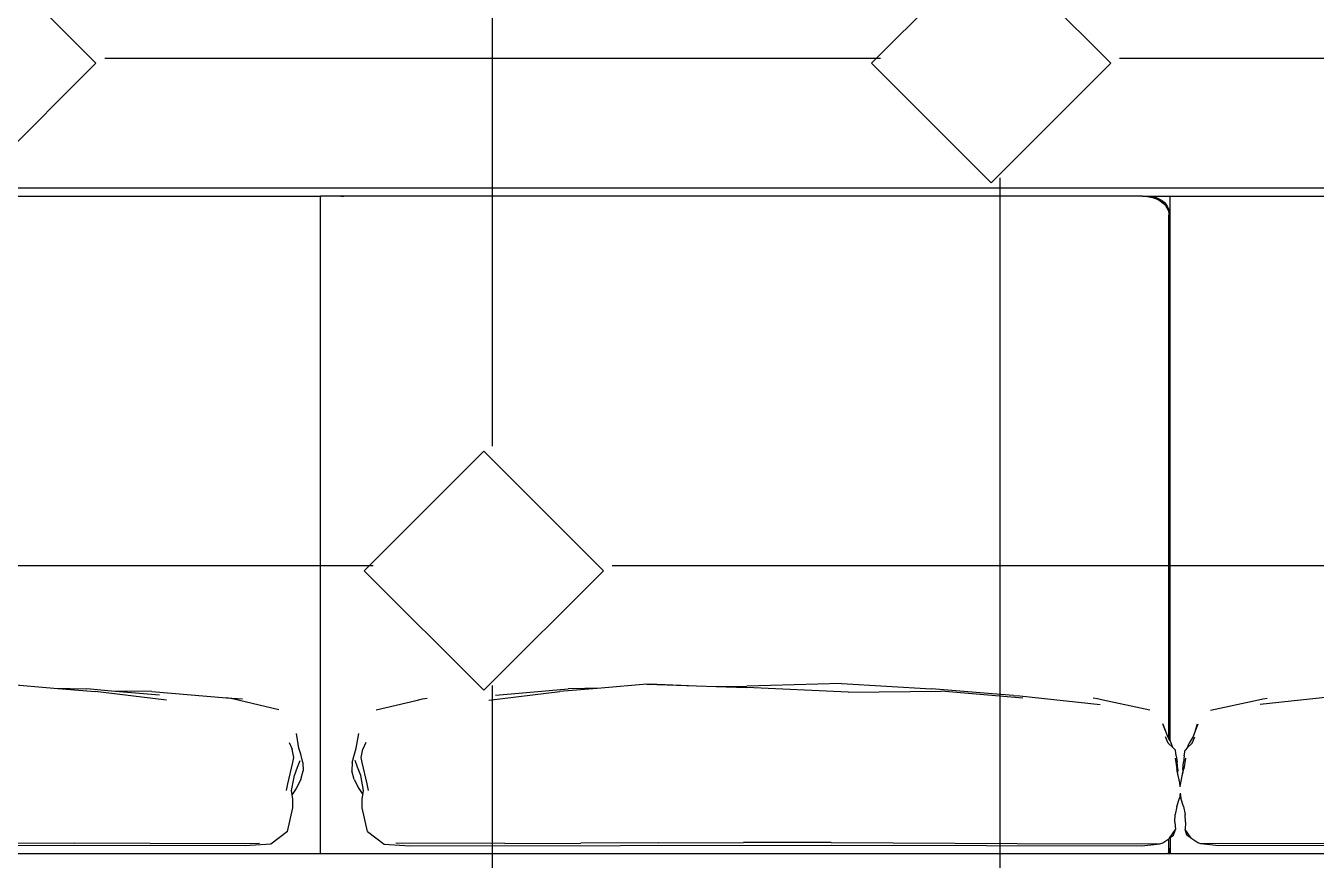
# Model space of a CAD drawing. Header units: millimetres. Extents: x -4865574 to 353735, y -2734656 to 279194.
# Drawn here: x -4826154 to -4824604, y -2672839 to -2671837 of the extents above; entities that cross this region are included whole.
import ezdxf

# ---------------------------------------------------------------- set-up
doc = ezdxf.new("R2010")
doc.units = ezdxf.units.MM
doc.layers.add('+AT9-Hardscape', color=1, linetype='Continuous')
doc.layers.add('+AT9-Hatch', color=8, linetype='Continuous')

# ---------------------------------------------------------------- blocks, each defined once
blk = doc.blocks.new('LOUNGE3')
at = {"layer": '+AT9-Hardscape'}
for p, q in [((-3118.5, 1100), (-4139.1, 1100)), ((-4138.6, 1090.5), (-3146.2, 1090.5)), ((-3118, 1090.5), (-3146.2, 1090.5)), ((-3146.2, 300.1), (-3146.2, 1090.5)), ((-3121.6, 1090.3), (-3118, 1090.5)), ((-3118.5, 1100), (-3121.4, 1099.9)), ((-2153.4, 1100), (-3118.5, 1100)), ((-2158.9, 1090.5), (-3118, 1090.5)), ((-2158.9, 1090.5), (-2154.7, 1090.3)), ((-2158.9, 1090.5), (-2153.8, 1090.5)), ((-2154.7, 1090.3), (-2150.6, 1089.7)), ((-2153.8, 1090.5), (-2150.3, 1090.3)), ((-2153.8, 1090.5), (-2125.6, 1090.5)), ((-2150.4, 1099.9), (-2153.4, 1100)), ((-1132.8, 1100), (-2153.4, 1100)), ((-2150.6, 1089.7), (-2146.6, 1088.7)), ((-2150.3, 1090.3), (-2146.8, 1089.8)), ((-2146.8, 1089.8), (-2143.5, 1089)), ((-2146.6, 1088.7), (-2142.9, 1087.4)), ((-2143.5, 1089), (-2140.3, 1087.8)), ((-2142.9, 1087.4), (-2139.4, 1085.8)), ((-2140.3, 1087.8), (-2137.4, 1086.4)), ((-2139.4, 1085.8), (-2136.2, 1083.8)), ((-2137.4, 1086.4), (-2134.8, 1084.7)), ((-2125.6, 1090.5), (-1138.3, 1090.5)), ((-2125.6, 435.8), (-2125.6, 1090.5)), ((-2136.2, 1083.8), (-2135.8, 1083.5)), ((-2135.8, 1083.5), (-2133.5, 1081.6)), ((-2134.8, 1084.7), (-2132.4, 1082.7)), ((-2133.5, 1081.6), (-2131.1, 1079.1)), ((-2132.4, 1082.7), (-2130.5, 1080.6)), ((-2131.1, 1079.1), (-2129.3, 1076.4)), ((-2130.5, 1080.6), (-2128.9, 1078.2)), ((-2129.3, 1076.4), (-2127.9, 1073.5)), ((-2128.9, 1078.2), (-2127.8, 1075.8)), ((-2127.9, 1073.5), (-2127.1, 1070.6)), ((-2127.8, 1075.8), (-2127.1, 1073.3)), ((-2127.1, 1073.3), (-2126.9, 1070.7)), ((-2127.1, 1070.6), (-2126.9, 1067.6)), ((-2126.9, 1070.7), (-2126.9, 1067.6)), ((-2126.9, 438), (-2126.9, 1067.6)), ((-3521.3, 504), (-3466.4, 499.3)), ((-3466.4, 499.3), (-3426.9, 498.3)), ((-3466.4, 499.3), (-3416.8, 495.1)), ((-3397.2, 495.8), (-3426.9, 498.3)), ((-2907.9, 493.3), (-2848.6, 498.3)), ((-2809.1, 499.3), (-2858.7, 495.1)), ((-2809.1, 499.3), (-2848.6, 498.3)), ((-2754.2, 504), (-2809.1, 499.3)), ((-2754.2, 504), (-2750.9, 504.3)), ((-2754.2, 504), (-2694.7, 502.1)), ((-2750.9, 504.3), (-2694.7, 502.1)), ((-2694.7, 502.1), (-2671, 501.4)), ((-2671, 501.4), (-2634.1, 501.6)), ((-2671, 501.4), (-2634.4, 500.2)), ((-2512.4, 494.6), (-2634.4, 500.2)), ((-2520.3, 504.9), (-2634.1, 501.6)), ((-2520.3, 504.9), (-2412.1, 498.4)), ((-2348.9, 493.3), (-2412.1, 498.4)), ((-3331.4, 484.9), (-3416.8, 495.1)), ((-3348.9, 495.3), (-3397.2, 495.8)), ((-3339.6, 491), (-3397.2, 495.8)), ((-3348.9, 495.3), (-3259, 487.5)), ((-3259, 487.5), (-3240, 486.6)), ((-3252, 486.4), (-3259, 487.5)), ((-3196.1, 473.3), (-3252, 486.4)), ((-3079.4, 473.3), (-3031.2, 484.6)), ((-3031.2, 484.6), (-3023.5, 486.4)), ((-3023.5, 486.4), (-3018, 487.3)), ((-2944.1, 484.9), (-2858.7, 495.1)), ((-2935.9, 491), (-2907.9, 493.3)), ((-2512.4, 494.6), (-2400.7, 495.8)), ((-2302.4, 487.4), (-2400.7, 495.8)), ((-2313.8, 490.4), (-2348.9, 493.3)), ((-2313.8, 490.4), (-2306, 489.9)), ((-2306, 489.9), (-2209.4, 479.5)), ((-2212.6, 486.4), (-2218.1, 487.2)), ((-2207.9, 485.4), (-2212.6, 486.4)), ((-2149.8, 473), (-2207.9, 485.4)), ((-2076.9, 473), (-2022.9, 484.5)), ((-2022.9, 484.5), (-2014.1, 486.4)), ((-1920.6, 489.9), (-2017.3, 479.5)), ((-2014.1, 486.4), (-2009, 487.1)), ((-2134.3, 456.2), (-2131.5, 448.7)), ((-2131.5, 448.7), (-2134.1, 456.6)), ((-2095.1, 448.7), (-2092.6, 456.6)), ((-2092.3, 456.2), (-2095.1, 448.7)), ((-3183.7, 434.1), (-3180.2, 426.2)), ((-3172.3, 427.4), (-3175.2, 444.9)), ((-3103.2, 427.4), (-3100.3, 444.9)), ((-3091.8, 434.1), (-3095.3, 426.2)), ((-2131.5, 448.7), (-2128.6, 441.1)), ((-2127.7, 433.2), (-2130.9, 441)), ((-2128.6, 441.1), (-2126.9, 438)), ((-2126.9, 438), (-2125.6, 435.8)), ((-2125.6, 435.8), (-2124.2, 433.3)), ((-2098, 441.1), (-2102.5, 433.3)), ((-2099, 433.2), (-2095.8, 441)), ((-2095.1, 448.7), (-2098, 441.1)), ((-3178.3, 416), (-3180.2, 426.2)), ((-3170, 420.1), (-3172.3, 427.4)), ((-3167.5, 410), (-3170, 420.1)), ((-3108, 410), (-3105.5, 420.1)), ((-3105.5, 420.1), (-3103.2, 427.4)), ((-3097.2, 416), (-3095.3, 426.2)), ((-2127.7, 433.2), (-2122.1, 427.9)), ((-2122.1, 427.9), (-2124.2, 433.3)), ((-2122.1, 427.9), (-2119.1, 425)), ((-2118.2, 417.8), (-2119.1, 425)), ((-2108.5, 417.8), (-2107.6, 425)), ((-2104.6, 427.9), (-2107.6, 425)), ((-2104.6, 427.9), (-2102.5, 433.3)), ((-2099, 433.2), (-2104.6, 427.9)), ((-3185.5, 384.5), (-3179.3, 410)), ((-3179.3, 410), (-3178.3, 416)), ((-3177.6, 394.4), (-3173.7, 404.4)), ((-3173.7, 404.4), (-3170.8, 412.4)), ((-3167.5, 410), (-3167, 399.8)), ((-3108, 410), (-3108.5, 399.8)), ((-3101.8, 404.4), (-3104.7, 412.4)), ((-3097.9, 394.4), (-3101.8, 404.4)), ((-3096.2, 410), (-3097.2, 416)), ((-3090, 384.5), (-3096.2, 410)), ((-2119.5, 415.3), (-2117.4, 402.5)), ((-2118.2, 417.8), (-2117.1, 410.2)), ((-2116.4, 401.6), (-2117.1, 410.2)), ((-2110.3, 401.6), (-2109.6, 410.2)), ((-2108.5, 417.8), (-2109.6, 410.2)), ((-2107.2, 415.3), (-2109.2, 402.5)), ((-3181.1, 376.3), (-3177.6, 394.4)), ((-3169.7, 389.4), (-3175.5, 378.9)), ((-3169.7, 389.4), (-3167, 399.8)), ((-3105.8, 389.4), (-3108.5, 399.8)), ((-3105.8, 389.4), (-3100, 378.9)), ((-3094.4, 376.3), (-3097.9, 394.4)), ((-2116.5, 398.1), (-2117.4, 402.5)), ((-2117.2, 400.9), (-2117.4, 402.5)), ((-2115.7, 393.6), (-2117.2, 400.9)), ((-2116.4, 401.6), (-2116.5, 398.1)), ((-2113.9, 385.7), (-2116.5, 398.1)), ((-2112.8, 385.7), (-2110.1, 398.1)), ((-2111, 393.6), (-2109.5, 400.9)), ((-2110.3, 401.6), (-2110.1, 398.1)), ((-2110.1, 398.1), (-2109.2, 402.5)), ((-2109.5, 400.9), (-2109.2, 402.5)), ((-3187.1, 376.2), (-3185.5, 384.5)), ((-3180.2, 371.1), (-3181.1, 376.3)), ((-3175.5, 378.9), (-3180.1, 371.4)), ((-3100, 378.9), (-3095.4, 371.4)), ((-3095.3, 371.1), (-3094.4, 376.3)), ((-3088.4, 376.2), (-3090, 384.5)), ((-2113.3, 373.1), (-2114.1, 367)), ((-2113.3, 380.8), (-2113.9, 385.7)), ((-2113.3, 380.8), (-2112.8, 385.7)), ((-2113.3, 373.1), (-2112.5, 367)), ((-3180.2, 371.1), (-3180.1, 371.4)), ((-3179.4, 366), (-3180.2, 371.1)), ((-3179.5, 355.6), (-3179.4, 366)), ((-3096.1, 366), (-3095.3, 371.1)), ((-3096, 355.6), (-3096.1, 366)), ((-3095.3, 371.1), (-3095.4, 371.4)), ((-2117.3, 357), (-2119.4, 347.4)), ((-2117.3, 357), (-2114.1, 367)), ((-2109.4, 357), (-2112.5, 367)), ((-2109.4, 357), (-2107.3, 347.4)), ((-3185.9, 326.9), (-3179.5, 355.6)), ((-3089.6, 326.9), (-3096, 355.6)), ((-2119.7, 338.3), (-2119.4, 347.4)), ((-2106.9, 338.3), (-2107.3, 347.4)), ((-3185.9, 326.9), (-3205.9, 311.8)), ((-3089.6, 326.9), (-3069.6, 311.8)), ((-2126.3, 319.2), (-2119.1, 329.4)), ((-2121.4, 322.8), (-2119.1, 329.4)), ((-2119.7, 338.3), (-2119.1, 329.4)), ((-2106.9, 338.3), (-2107.5, 329.4)), ((-2105.3, 322.8), (-2107.5, 329.4)), ((-2100.3, 319.2), (-2107.5, 329.4)), ((-3236.6, 310), (-3742.6, 310.6)), ((-3535.9, 313.5), (-3442.1, 312.9)), ((-3350.7, 312.5), (-3442.1, 312.9)), ((-3350.7, 312.5), (-3219.6, 312.9)), ((-3205.9, 311.8), (-3236.6, 310)), ((-3069.6, 311.8), (-3038.9, 310)), ((-2924.8, 312.5), (-3055.9, 312.9)), ((-3038.9, 310), (-2532.9, 310.6)), ((-2924.8, 312.5), (-2833.4, 312.9)), ((-2739.6, 313.5), (-2833.4, 312.9)), ((-2739.6, 313.5), (-2638.1, 313.9)), ((-2532.9, 314), (-2638.1, 313.9)), ((-2532.9, 314), (-2309.4, 312.6)), ((-2532.9, 310.6), (-2159.7, 309.9)), ((-2309.4, 312.6), (-2137.8, 312.4)), ((-2159.7, 309.9), (-2137.8, 312.4)), ((-2137.8, 312.4), (-2134.4, 313.3)), ((-2134.4, 313.3), (-2127.1, 318.1)), ((-2127.1, 318.1), (-2126.9, 318.4)), ((-2126.9, 318.4), (-2126.3, 319.2)), ((-2126.9, 307), (-2126.9, 318.4)), ((-2126.3, 319.2), (-2125.6, 319.7)), ((-2125.6, 319.7), (-2121.4, 322.8)), ((-2125.6, 319.7), (-2125.6, 300.1)), ((-2100.3, 319.2), (-2105.3, 322.8)), ((-2099.6, 318.1), (-2100.3, 319.2)), ((-2092.2, 313.3), (-2099.6, 318.1)), ((-2088.8, 312.4), (-2092.2, 313.3)), ((-1917.2, 312.6), (-2088.8, 312.4)), ((-2067, 309.9), (-2088.8, 312.4)), ((-1693.7, 310.6), (-2067, 309.9)), ((-3146.2, 300.1), (-4165.1, 300.1)), ((-2128.4, 300.1), (-3146.2, 300.1)), ((-2127.9, 301.1), (-2128.4, 300.1)), ((-2127.4, 300.1), (-2128.4, 300.1)), ((-2127.1, 304), (-2127.9, 301.1)), ((-2127.1, 301.4), (-2127.4, 300.1)), ((-2125.6, 300.1), (-2127.4, 300.1)), ((-2127.1, 304), (-2126.9, 307)), ((-2126.9, 304), (-2127.1, 301.4)), ((-2126.9, 307), (-2126.9, 304)), ((-1107.8, 300.1), (-2125.6, 300.1))]:
    blk.add_line(p, q, dxfattribs=at)

msp = doc.modelspace()

# ---------------------------------------------------------------- hatches: boundary and pattern name
at = {"layer": '+AT9-Hatch'}
h = msp.add_hatch(dxfattribs=at)
h.set_pattern_fill('CTYSQMK2', color=8, scale=2, angle=90)
h.set_pattern_definition([(90, (9e-15, 143.7), (-609.6, 609.6), [931.82948, -287.37052]), (180, (-143.7, 9e-15), (-609.6, -609.6), [931.82948, -287.37052]), (135, (-609.6, 465.9), (-609.60134, -609.60134), [203.2, -658.90648]), (405, (-609.6, 465.9), (-609.60134, 609.60134), [203.2, -658.90648]), (135, (-465.9, 609.6), (-609.60134, -609.60134), [203.2, -658.90648]), (405, (-753.3, 609.6), (-609.60134, 609.60134), [203.2, -658.90648])])
h.paths.add_polyline_path([(-4841253.6, -2670527.1), (-4841253.6, -2670577.1), (-4841253.6, -2671727.1), (-4841253.6, -2671777.1), (-4841253.6, -2672927.1), (-4841253.6, -2672977.1), (-4841253.6, -2673132.1), (-4822653.6, -2673132.1), (-4822653.6, -2672397.1), (-4822653.6, -2672347.1), (-4822653.6, -2671197.1), (-4822653.6, -2671147.1), (-4822653.6, -2669997.1), (-4822653.6, -2669947.1), (-4822653.6, -2668797.1), (-4822653.6, -2668747.1), (-4822653.6, -2666527.7), (-4841380.2, -2666527.7), (-4841253.6, -2669327.1), (-4841253.6, -2669377.1), (-4841322.6, -2669377.1), (-4841322.6, -2670527.1)])
edge = h.paths.add_edge_path(flags=16)
edge.add_spline(control_points=[(-4840332.7, -2670233.8), (-4840264.1, -2670154.2), (-4840112.6, -2670007.6), (-4839849.5, -2669831.8), (-4839559.3, -2669706), (-4839251.2, -2669634.2), (-4838935.2, -2669618.7), (-4838621.5, -2669660.1), (-4838320.4, -2669757), (-4838041.4, -2669906.2), (-4837793.7, -2670102.9), (-4837585.2, -2670340.9), (-4837422.7, -2670612.3), (-4837311.5, -2670908.5), (-4837255, -2671219.8), (-4837255.3, -2671536.1), (-4837312.1, -2671847.3), (-4837423.8, -2672143.3), (-4837586.7, -2672414.5), (-4837795.5, -2672652.2), (-4838043.5, -2672848.6), (-4838229.6, -2672947.8), (-4838326.3, -2672988.7)], knot_values=[1.896909, 1.896909, 1.896909, 1.896909, 2.076953, 2.256997, 2.437041, 2.617085, 2.797128, 2.977172, 3.157216, 3.33726, 3.517304, 3.697348, 3.877392, 4.057436, 4.23748, 4.417524, 4.597568, 4.777611, 4.957655, 5.137699, 5.317743, 5.497787, 5.497787, 5.497787, 5.497787], degree=3, periodic=0)
edge.add_line((-4838326.3, -2672988.7), (-4838359.8, -2672948.5))
edge.add_arc((-4839007.5, -2671376.7), 1700, 285.8202, 292.3971, ccw=False)
edge.add_arc((-4839007.5, -2671376.7), 1700, 284.3383, 285.8202, ccw=False)
edge.add_line((-4838574.9, -2673019.4), (-4838587.4, -2672971.9))
edge.add_spline(control_points=[(-4838587.4, -2672971.9), (-4838612.4, -2672978.5), (-4838728.8, -2673006.3), (-4838866.1, -2673023.5), (-4838978.1, -2673026.2), (-4838996.2, -2673026.3)], knot_values=[1.503934, 1.503934, 1.503934, 1.503934, 1.550862, 1.721628, 1.75459, 1.75459, 1.75459, 1.75459], degree=3, periodic=0)
edge.add_spline(control_points=[(-4838996.2, -2673026.3), (-4839072, -2673026.8), (-4839209.9, -2673018.2), (-4839345.5, -2672992.5), (-4839405.7, -2672977.5)], knot_values=[1.253278, 1.253278, 1.253278, 1.253278, 1.391083, 1.503934, 1.503934, 1.503934, 1.503934], degree=3, periodic=0)
edge.add_line((-4839405.7, -2672977.5), (-4839414.3, -2673011.8))
edge.add_arc((-4839007.5, -2671376.7), 1700, 256.164, 256.7434)
edge.add_arc((-4839007.5, -2671376.7), 1700, 257.1894, 258.2285)
edge.add_line((-4839346, -2673038.9), (-4839414.3, -2673011.8))
edge.add_arc((-4839007.5, -2671376.7), 1700, 255.2119, 256.164, ccw=False)
edge.add_arc((-4839007.5, -2671376.7), 1700, 248.7552, 255.2119, ccw=False)
edge.add_arc((-4839007.5, -2671376.7), 1700, 247.2782, 248.7552, ccw=False)
edge.add_arc((-4839007.5, -2671376.7), 1700, 240.781, 247.2782, ccw=False)
edge.add_line((-4839839.3, -2672859.3), (-4839863.7, -2672902.9))
edge.add_spline(control_points=[(-4839863.7, -2672902.9), (-4839953.8, -2672852.4), (-4840039.5, -2672793.8), (-4840119.3, -2672728.2)], knot_values=[7.091892, 7.091892, 7.091892, 7.091892, 7.269014, 7.269014, 7.269014, 7.269014], degree=3, periodic=0)
edge.add_spline(control_points=[(-4840128.2, -2672720.8), (-4840204.6, -2672657.1), (-4840349.2, -2672513.9), (-4840467, -2672347.9), (-4840519, -2672258.6)], knot_values=[6.737646, 6.737646, 6.737646, 6.737646, 6.908139, 7.085262, 7.085262, 7.085262, 7.085262], degree=3, periodic=0)
edge.add_spline(control_points=[(-4840519, -2672258.6), (-4840571.1, -2672169.4), (-4840615.2, -2672075.5), (-4840650.8, -2671978.5)], knot_values=[6.560523, 6.560523, 6.560523, 6.560523, 6.737646, 6.737646, 6.737646, 6.737646], degree=3, periodic=0)
edge.add_spline(control_points=[(-4840650.8, -2671978.5), (-4840686.3, -2671881.5), (-4840728.5, -2671724.6), (-4840748.4, -2671563.9), (-4840752.7, -2671505.6)], knot_values=[6.283185, 6.283185, 6.283185, 6.283185, 6.460308, 6.560523, 6.560523, 6.560523, 6.560523], degree=3, periodic=0)
edge.add_spline(control_points=[(-4840752.7, -2671505.6), (-4840756.1, -2671460.8), (-4840761.3, -2671312.6), (-4840738.2, -2671061.2), (-4840655.5, -2670761.2), (-4840521.3, -2670480.5), (-4840400.2, -2670312), (-4840332.7, -2670233.8)], knot_values=[5.497787, 5.497787, 5.497787, 5.497787, 5.574695, 5.751817, 5.92894, 6.106063, 6.283185, 6.283185, 6.283185, 6.283185], degree=3, periodic=0)
h.paths.add_polyline_path([(-4839327, -2673046.4), (-4839311.5, -2673063.3), (-4839354.3, -2673041, -0.004534), (-4839397.3, -2673031.4, -0.002528), (-4839414.3, -2673011.8), (-4839345.1, -2673042.9, 0.002724), (-4839327, -2673046.4)], flags=16)
h.paths.add_polyline_path([(-4840527.2, -2670671.5), (-4839806.2, -2670671.5), (-4839806.2, -2671511.5), (-4840527.2, -2671511.5)], flags=0)
edge = h.paths.add_edge_path(flags=0)
edge.add_spline(control_points=[(-4840111.7, -2672534.1), (-4840150.4, -2672497.1), (-4840242.5, -2672400), (-4840321.8, -2672292), (-4840364.3, -2672224)], knot_values=[1.253278, 1.253278, 1.253278, 1.253278, 1.353541, 1.503934, 1.503934, 1.503934, 1.503934], degree=3, periodic=0)
edge.add_spline(control_points=[(-4840364.3, -2672224), (-4840357.2, -2672235.3), (-4840301.1, -2672322.8), (-4840218, -2672428), (-4840133.2, -2672513.5), (-4840111.7, -2672534.1)], knot_values=[0.484517, 0.484517, 0.484517, 0.484517, 0.50954, 0.679386, 0.735173, 0.735173, 0.735173, 0.735173], degree=3, periodic=0)
edge = h.paths.add_edge_path(flags=0)
edge.add_spline(control_points=[(-4840111.7, -2672534.1), (-4840082.7, -2672561.7), (-4839982.5, -2672650.4), (-4839871.7, -2672726), (-4839790.2, -2672771.8)], knot_values=[1.503934, 1.503934, 1.503934, 1.503934, 1.579131, 1.75459, 1.75459, 1.75459, 1.75459], degree=3, periodic=0)
edge.add_spline(control_points=[(-4839790.1, -2672771.8), (-4839853.7, -2672736.1), (-4839965.8, -2672662.8), (-4840067.7, -2672576), (-4840111.7, -2672534.1)], knot_values=[0.735173, 0.735173, 0.735173, 0.735173, 0.871769, 0.985829, 0.985829, 0.985829, 0.985829], degree=3, periodic=0)
edge = h.paths.add_edge_path(flags=0)
edge.add_spline(control_points=[(-4839814.6, -2672815.4), (-4839877.9, -2672779.9), (-4839985.9, -2672709.5), (-4840084.9, -2672627.2), (-4840126, -2672589.2)], knot_values=[0.751967, 0.751967, 0.751967, 0.751967, 0.883965, 0.985829, 0.985829, 0.985829, 0.985829], degree=3, periodic=0)
edge.add_spline(control_points=[(-4840126, -2672589.2), (-4840102.4, -2672611), (-4840005.4, -2672695.4), (-4839898.8, -2672768.2), (-4839814.6, -2672815.4)], knot_values=[1.520728, 1.520728, 1.520728, 1.520728, 1.579131, 1.75459, 1.75459, 1.75459, 1.75459], degree=3, periodic=0)
edge = h.paths.add_edge_path(flags=0)
edge.add_spline(control_points=[(-4840652.6, -2671498.2), (-4840645.7, -2671591.8), (-4840625.3, -2671719.3), (-4840590.2, -2671843.1), (-4840579.7, -2671876.1)], knot_values=[0, 0, 0, 0, 0.170766, 0.233862, 0.233862, 0.233862, 0.233862], degree=3, periodic=0)
edge.add_spline(control_points=[(-4840579.7, -2671876.1), (-4840600.5, -2671810.4), (-4840631.8, -2671685.4), (-4840648.2, -2671557.7), (-4840652.6, -2671498.2)], knot_values=[0.768761, 0.768761, 0.768761, 0.768761, 0.894089, 1.002623, 1.002623, 1.002623, 1.002623], degree=3, periodic=0)
edge = h.paths.add_edge_path(flags=0)
edge.add_spline(control_points=[(-4840146.2, -2672570.2), (-4840186.1, -2672532.2), (-4840274.7, -2672438.7), (-4840351.9, -2672335.5), (-4840391.8, -2672273.9)], knot_values=[1.270072, 1.270072, 1.270072, 1.270072, 1.370334, 1.503934, 1.503934, 1.503934, 1.503934], degree=3, periodic=0)
edge.add_spline(control_points=[(-4840391.8, -2672273.9), (-4840388.5, -2672278.9), (-4840333.7, -2672362.5), (-4840253.4, -2672463.5), (-4840167, -2672550.4), (-4840146.2, -2672570.2)], knot_values=[0.501311, 0.501311, 0.501311, 0.501311, 0.512298, 0.683065, 0.735173, 0.735173, 0.735173, 0.735173], degree=3, periodic=0)
edge = h.paths.add_edge_path(flags=0)
edge.add_line((-4839895.2, -2672826.6), (-4839834.4, -2672850.7))
edge.add_spline(control_points=[(-4839839.3, -2672859.3), (-4839849.2, -2672853.8), (-4839859, -2672848.2), (-4839868.7, -2672842.4)], knot_values=[7.249026, 7.249026, 7.249026, 7.249026, 7.269014, 7.269014, 7.269014, 7.269014], degree=3, periodic=0)
edge.add_line((-4839868.7, -2672842.4), (-4839941.7, -2672813.5))
edge.add_line((-4839939.9, -2672808.8), (-4839895.2, -2672826.6))
h.paths.add_polyline_path([(-4840166, -2672591), (-4840100.5, -2672669.4), (-4840150.3, -2672615.5), (-4840169.5, -2672594.6)], is_closed=False, flags=0)
edge = h.paths.add_edge_path(flags=0)
edge.add_spline(control_points=[(-4839918.8, -2672811.8), (-4839911, -2672816.8), (-4839903.1, -2672821.7), (-4839895.2, -2672826.6)], knot_values=[7.214485, 7.214485, 7.214485, 7.214485, 7.230895, 7.230895, 7.230895, 7.230895], degree=3, periodic=0)
edge.add_line((-4839895.2, -2672826.6), (-4839939.9, -2672808.8))
edge.add_line((-4839938, -2672804.2), (-4839918.9, -2672811.8))
h.paths.add_polyline_path([(-4839982.9, -2672772.6), (-4839999.6, -2672788), (-4840028.9, -2672722.9), (-4839992.4, -2672762.4)], is_closed=False, flags=0)
h.paths.add_polyline_path([(-4840491.2, -2672212.6), (-4840512.9, -2672219.2), (-4840511.7, -2672145.7), (-4840495.3, -2672199.2)], is_closed=False, flags=0)
h.paths.add_polyline_path([(-4840093.1, -2672662.6), (-4840046.6, -2672727.7), (-4840065.1, -2672707.7), (-4840100.5, -2672669.4)], is_closed=False, flags=0)
h.paths.add_polyline_path([(-4840418.5, -2672324.9), (-4840468.1, -2672263.8), (-4840435.5, -2672299.2), (-4840169.5, -2672594.6), (-4840418.5, -2672324.9)], is_closed=False, flags=0)
edge = h.paths.add_edge_path(flags=0)
edge.add_spline(control_points=[(-4840532, -2671861), (-4840552.3, -2671797.3), (-4840582.6, -2671676.1), (-4840598.5, -2671552.2), (-4840602.8, -2671494.5)], knot_values=[0.768761, 0.768761, 0.768761, 0.768761, 0.894089, 1.002623, 1.002623, 1.002623, 1.002623], degree=3, periodic=0)
edge.add_spline(control_points=[(-4840602.8, -2671494.5), (-4840596.1, -2671584.8), (-4840576.3, -2671708.4), (-4840542.4, -2671828.5), (-4840532, -2671861)], knot_values=[0, 0, 0, 0, 0.169847, 0.233862, 0.233862, 0.233862, 0.233862], degree=3, periodic=0)

# ---------------------------------------------------------------- block references
msp.add_blockref('LOUNGE3', (-4822653.6, -2673132.1))

doc.saveas('drawing.dxf')
